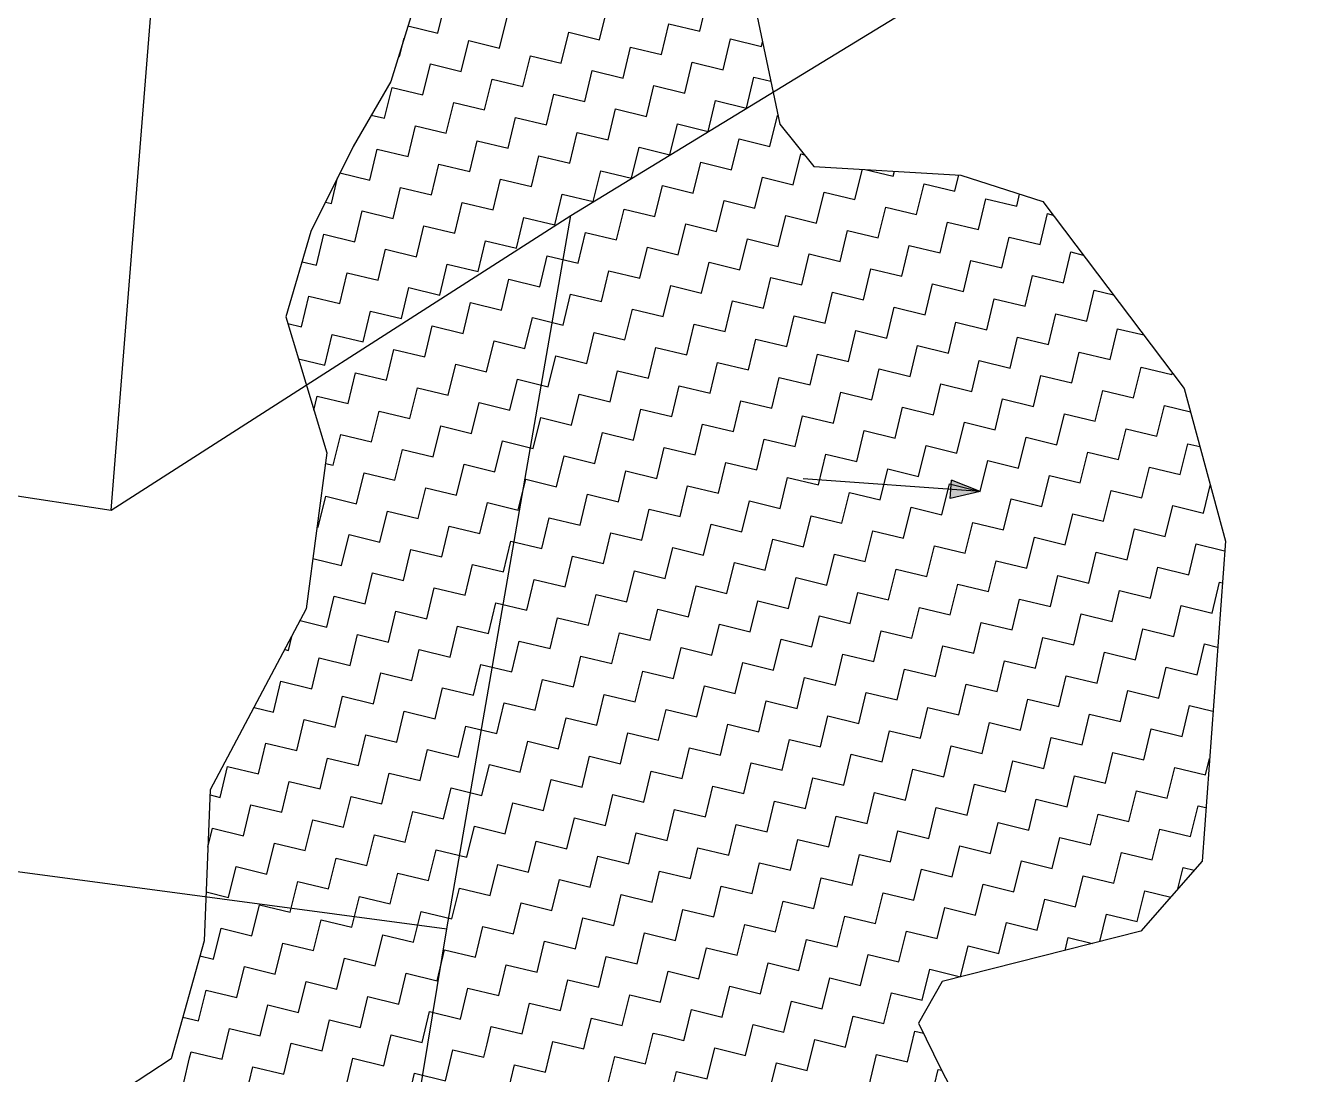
# Model space of a CAD drawing. Header units: metres. Extents: x 280481 to 282563, y 2046849 to 2049468.
# Drawn here: x 281360.7 to 281463, y 2048120.6 to 2048203.7 of the extents above; entities that cross this region are included whole.
import ezdxf

# ---------------------------------------------------------------- set-up
doc = ezdxf.new("R2010")
doc.units = ezdxf.units.M
doc.layers.add('POLY_HATCH', color=12, linetype='Continuous')
doc.layers.add('POLY_PARCEL', color=6, linetype='Continuous')

msp = doc.modelspace()

# ---------------------------------------------------------------- hatches: boundary and pattern name
h = msp.add_hatch(color=256)
h.paths.add_polyline_path([(281434.07, 2048166.95), (281434.01, 2048166.24), (281436.4, 2048166.79)])
h.paths.add_polyline_path([(281436.4, 2048166.79), (281434.12, 2048167.67), (281434.07, 2048166.95)])

# ---------------------------------------------------------------- linework, layer by layer
for points in [[(281436.4, 2048166.79), (281422.35, 2048167.79)], [(281434.01, 2048166.24), (281434.12, 2048167.67)], [(281436.4, 2048166.79), (281434.12, 2048167.67)], [(281436.4, 2048166.79), (281434.01, 2048166.24)]]:
    msp.add_lwpolyline(points)
at = {"layer": 'POLY_HATCH'}
for p, q in [((281417.87, 2048208.48), (281420.51, 2048195.89)), ((281391.24, 2048204.41), (281389.65, 2048199.28)), ((281389.65, 2048199.28), (281386.68, 2048194.14)), ((281420.51, 2048195.89), (281423.2, 2048192.55)), ((281386.68, 2048194.14), (281383.31, 2048187.38)), ((281423.2, 2048192.55), (281434.87, 2048191.87)), ((281434.87, 2048191.87), (281441.36, 2048189.76)), ((281441.36, 2048189.76), (281452.57, 2048174.94)), ((281383.31, 2048187.38), (281381.33, 2048180.62)), ((281381.33, 2048180.62), (281384.58, 2048169.84)), ((281452.57, 2048174.94), (281455.83, 2048162.85)), ((281384.58, 2048169.84), (281382.96, 2048157.48)), ((281455.83, 2048162.85), (281453.98, 2048137.48)), ((281382.96, 2048157.48), (281375.35, 2048143.13)), ((281375.35, 2048143.13), (281374.87, 2048131.18)), ((281453.98, 2048137.48), (281449.14, 2048131.93)), ((281449.14, 2048131.93), (281433.38, 2048127.95)), ((281374.87, 2048131.18), (281372.25, 2048121.82)), ((281433.38, 2048127.95), (281431.5, 2048124.64)), ((281431.5, 2048124.64), (281433.3, 2048120.98)), ((281372.25, 2048121.82), (281366.11, 2048117.8)), ((281433.3, 2048120.98), (281439.73, 2048108.66))]:
    msp.add_line(p, q, dxfattribs=at)
at = {"layer": 'POLY_HATCH', "linetype": 'Continuous'}
for p, q in [((281393.4, 2048203.11), (281393.99, 2048205.56)), ((281414.15, 2048203.26), (281414.75, 2048205.71)), ((281398.29, 2048201.93), (281398.88, 2048204.37)), ((281406.22, 2048202.59), (281406.82, 2048205.04)), ((281391.01, 2048203.69), (281393.4, 2048203.11)), ((281411.12, 2048201.41), (281411.71, 2048203.85)), ((281411.71, 2048203.85), (281414.15, 2048203.26)), ((281390.36, 2048201.26), (281390.71, 2048202.71)), ((281395.25, 2048200.07), (281395.84, 2048202.52)), ((281395.84, 2048202.52), (281398.29, 2048201.93)), ((281403.18, 2048200.74), (281403.78, 2048203.19)), ((281403.78, 2048203.19), (281406.22, 2048202.59)), ((281416.01, 2048200.22), (281416.6, 2048202.67)), ((281416.6, 2048202.67), (281419.05, 2048202.07)), ((281419.05, 2048202.07), (281419.13, 2048202.43)), ((281390.27, 2048201.28), (281390.36, 2048201.26)), ((281400.14, 2048198.89), (281400.74, 2048201.33)), ((281400.74, 2048201.33), (281403.18, 2048200.74)), ((281408.08, 2048199.55), (281408.67, 2048202)), ((281408.67, 2048202), (281411.12, 2048201.41)), ((281392.21, 2048198.22), (281392.8, 2048200.67)), ((281392.8, 2048200.67), (281395.25, 2048200.07)), ((281412.97, 2048198.37), (281413.56, 2048200.81)), ((281413.56, 2048200.81), (281416.01, 2048200.22)), ((281397.1, 2048197.03), (281397.7, 2048199.48)), ((281397.7, 2048199.48), (281400.14, 2048198.89)), ((281405.04, 2048197.7), (281405.63, 2048200.15)), ((281405.63, 2048200.15), (281408.08, 2048199.55)), ((281417.86, 2048197.18), (281418.45, 2048199.63)), ((281418.45, 2048199.63), (281419.79, 2048199.3)), ((281389.17, 2048196.37), (281389.76, 2048198.81)), ((281389.76, 2048198.81), (281392.21, 2048198.22)), ((281402, 2048195.85), (281402.59, 2048198.29)), ((281402.59, 2048198.29), (281405.04, 2048197.7)), ((281409.93, 2048196.51), (281410.52, 2048198.96)), ((281410.52, 2048198.96), (281412.97, 2048198.37)), ((281394.06, 2048195.18), (281394.66, 2048197.63)), ((281394.66, 2048197.63), (281397.1, 2048197.03)), ((281414.82, 2048195.33), (281415.41, 2048197.77)), ((281415.41, 2048197.77), (281417.86, 2048197.18)), ((281388.11, 2048196.62), (281389.17, 2048196.37)), ((281398.96, 2048193.99), (281399.55, 2048196.44)), ((281399.55, 2048196.44), (281402, 2048195.85)), ((281406.89, 2048194.66), (281407.48, 2048197.11)), ((281407.48, 2048197.11), (281409.93, 2048196.51)), ((281419.71, 2048194.14), (281420.31, 2048196.59)), ((281420.31, 2048196.59), (281420.37, 2048196.57)), ((281391.03, 2048193.33), (281391.62, 2048195.77)), ((281391.62, 2048195.77), (281394.06, 2048195.18)), ((281403.85, 2048192.81), (281404.44, 2048195.25)), ((281404.44, 2048195.25), (281406.89, 2048194.66)), ((281411.78, 2048193.47), (281412.38, 2048195.92)), ((281412.38, 2048195.92), (281414.82, 2048195.33)), ((281395.92, 2048192.14), (281396.51, 2048194.59)), ((281396.51, 2048194.59), (281398.96, 2048193.99)), ((281416.68, 2048192.29), (281417.27, 2048194.74)), ((281417.27, 2048194.74), (281419.71, 2048194.14)), ((281387.99, 2048191.47), (281388.58, 2048193.92)), ((281388.58, 2048193.92), (281391.03, 2048193.33)), ((281400.81, 2048190.95), (281401.4, 2048193.4)), ((281401.4, 2048193.4), (281403.85, 2048192.81)), ((281408.74, 2048191.62), (281409.34, 2048194.07)), ((281409.34, 2048194.07), (281411.78, 2048193.47)), ((281421.57, 2048191.1), (281422.16, 2048193.55)), ((281422.16, 2048193.55), (281422.45, 2048193.48)), ((281392.88, 2048190.29), (281393.47, 2048192.73)), ((281393.47, 2048192.73), (281395.92, 2048192.14)), ((281405.7, 2048189.77), (281406.3, 2048192.21)), ((281406.3, 2048192.21), (281408.74, 2048191.62)), ((281413.64, 2048190.44), (281414.23, 2048192.88)), ((281414.23, 2048192.88), (281416.68, 2048192.29)), ((281426.46, 2048189.92), (281427.05, 2048192.33)), ((281427.26, 2048192.31), (281429.5, 2048191.77)), ((281429.5, 2048191.77), (281429.6, 2048192.18)), ((281384.95, 2048189.62), (281385.44, 2048191.65)), ((281385.63, 2048192.04), (281387.99, 2048191.47)), ((281397.77, 2048189.1), (281398.36, 2048191.55)), ((281398.36, 2048191.55), (281400.81, 2048190.95)), ((281418.53, 2048189.25), (281419.12, 2048191.7)), ((281419.12, 2048191.7), (281421.57, 2048191.1)), ((281431.35, 2048188.73), (281431.95, 2048191.18)), ((281431.95, 2048191.18), (281434.39, 2048190.58)), ((281434.39, 2048190.58), (281434.71, 2048191.88)), ((281389.84, 2048188.43), (281390.43, 2048190.88)), ((281390.43, 2048190.88), (281392.88, 2048190.29)), ((281402.66, 2048187.91), (281403.26, 2048190.36)), ((281403.26, 2048190.36), (281405.7, 2048189.77)), ((281410.6, 2048188.58), (281411.19, 2048191.03)), ((281411.19, 2048191.03), (281413.64, 2048190.44)), ((281423.42, 2048188.06), (281424.01, 2048190.51)), ((281424.01, 2048190.51), (281426.46, 2048189.92)), ((281439.29, 2048189.4), (281439.52, 2048190.36)), ((281384.49, 2048189.73), (281384.95, 2048189.62)), ((281386.8, 2048186.58), (281387.39, 2048189.03)), ((281387.39, 2048189.03), (281389.84, 2048188.43)), ((281394.73, 2048187.25), (281395.33, 2048189.69)), ((281395.33, 2048189.69), (281397.77, 2048189.1)), ((281407.56, 2048186.73), (281408.15, 2048189.17)), ((281408.15, 2048189.17), (281410.6, 2048188.58)), ((281415.49, 2048187.4), (281416.08, 2048189.84)), ((281416.08, 2048189.84), (281418.53, 2048189.25)), ((281428.31, 2048186.88), (281428.91, 2048189.32)), ((281428.91, 2048189.32), (281431.35, 2048188.73)), ((281436.25, 2048187.55), (281436.84, 2048189.99)), ((281436.84, 2048189.99), (281439.29, 2048189.4)), ((281399.62, 2048186.06), (281400.22, 2048188.51)), ((281400.22, 2048188.51), (281402.66, 2048187.91)), ((281412.45, 2048185.54), (281413.04, 2048187.99)), ((281413.04, 2048187.99), (281415.49, 2048187.4)), ((281420.38, 2048186.21), (281420.98, 2048188.66)), ((281420.98, 2048188.66), (281423.42, 2048188.06)), ((281433.21, 2048185.69), (281433.8, 2048188.14)), ((281433.8, 2048188.14), (281436.25, 2048187.55)), ((281441.14, 2048186.36), (281441.73, 2048188.81)), ((281441.73, 2048188.81), (281442.16, 2048188.7)), ((281383.76, 2048184.73), (281384.35, 2048187.17)), ((281384.35, 2048187.17), (281386.8, 2048186.58)), ((281391.69, 2048185.39), (281392.29, 2048187.84)), ((281392.29, 2048187.84), (281394.73, 2048187.25)), ((281404.52, 2048184.88), (281405.11, 2048187.32)), ((281405.11, 2048187.32), (281407.56, 2048186.73)), ((281425.28, 2048185.02), (281425.87, 2048187.47)), ((281425.87, 2048187.47), (281428.31, 2048186.88)), ((281438.1, 2048184.51), (281438.69, 2048186.95)), ((281438.69, 2048186.95), (281441.14, 2048186.36)), ((281388.65, 2048183.54), (281389.25, 2048185.99)), ((281389.25, 2048185.99), (281391.69, 2048185.39)), ((281396.59, 2048184.21), (281397.18, 2048186.65)), ((281397.18, 2048186.65), (281399.62, 2048186.06)), ((281409.41, 2048183.69), (281410, 2048186.14)), ((281410, 2048186.14), (281412.45, 2048185.54)), ((281417.34, 2048184.36), (281417.94, 2048186.8)), ((281417.94, 2048186.8), (281420.38, 2048186.21)), ((281430.17, 2048183.84), (281430.76, 2048186.28)), ((281430.76, 2048186.28), (281433.21, 2048185.69)), ((281382.62, 2048185), (281383.76, 2048184.73)), ((281401.48, 2048183.02), (281402.07, 2048185.47)), ((281402.07, 2048185.47), (281404.52, 2048184.88)), ((281414.3, 2048182.5), (281414.9, 2048184.95)), ((281414.9, 2048184.95), (281417.34, 2048184.36)), ((281422.24, 2048183.17), (281422.83, 2048185.62)), ((281422.83, 2048185.62), (281425.28, 2048185.02)), ((281435.06, 2048182.65), (281435.65, 2048185.1)), ((281435.65, 2048185.1), (281438.1, 2048184.51)), ((281442.99, 2048183.32), (281443.59, 2048185.77)), ((281443.59, 2048185.77), (281444.56, 2048185.53)), ((281385.61, 2048181.69), (281386.21, 2048184.13)), ((281386.21, 2048184.13), (281388.65, 2048183.54)), ((281393.55, 2048182.35), (281394.14, 2048184.8)), ((281394.14, 2048184.8), (281396.59, 2048184.21)), ((281406.37, 2048181.84), (281406.96, 2048184.28)), ((281406.96, 2048184.28), (281409.41, 2048183.69)), ((281427.13, 2048181.98), (281427.72, 2048184.43)), ((281427.72, 2048184.43), (281430.17, 2048183.84)), ((281439.95, 2048181.47), (281440.55, 2048183.91)), ((281440.55, 2048183.91), (281442.99, 2048183.32)), ((281390.51, 2048180.5), (281391.1, 2048182.95)), ((281391.1, 2048182.95), (281393.55, 2048182.35)), ((281398.44, 2048181.17), (281399.03, 2048183.61)), ((281399.03, 2048183.61), (281401.48, 2048183.02)), ((281411.26, 2048180.65), (281411.86, 2048183.1)), ((281411.86, 2048183.1), (281414.3, 2048182.5)), ((281419.2, 2048181.32), (281419.79, 2048183.76)), ((281419.79, 2048183.76), (281422.24, 2048183.17)), ((281432.02, 2048180.8), (281432.61, 2048183.25)), ((281432.61, 2048183.25), (281435.06, 2048182.65)), ((281382.57, 2048179.83), (281383.17, 2048182.28)), ((281383.17, 2048182.28), (281385.61, 2048181.69)), ((281403.33, 2048179.98), (281403.92, 2048182.43)), ((281403.92, 2048182.43), (281406.37, 2048181.84)), ((281416.16, 2048179.46), (281416.75, 2048181.91)), ((281416.75, 2048181.91), (281419.2, 2048181.32)), ((281424.09, 2048180.13), (281424.68, 2048182.58)), ((281424.68, 2048182.58), (281427.13, 2048181.98)), ((281436.91, 2048179.61), (281437.51, 2048182.06)), ((281437.51, 2048182.06), (281439.95, 2048181.47)), ((281444.85, 2048180.28), (281445.44, 2048182.73)), ((281445.44, 2048182.73), (281446.96, 2048182.36)), ((281387.47, 2048178.65), (281388.06, 2048181.09)), ((281388.06, 2048181.09), (281390.51, 2048180.5)), ((281395.4, 2048179.31), (281395.99, 2048181.76)), ((281395.99, 2048181.76), (281398.44, 2048181.17)), ((281408.22, 2048178.8), (281408.82, 2048181.24)), ((281408.82, 2048181.24), (281411.26, 2048180.65)), ((281428.98, 2048178.95), (281429.58, 2048181.39)), ((281429.58, 2048181.39), (281432.02, 2048180.8)), ((281441.81, 2048178.43), (281442.4, 2048180.87)), ((281442.4, 2048180.87), (281444.85, 2048180.28)), ((281381.49, 2048180.1), (281382.57, 2048179.83)), ((281392.36, 2048177.46), (281392.95, 2048179.91)), ((281392.95, 2048179.91), (281395.4, 2048179.31)), ((281400.29, 2048178.13), (281400.89, 2048180.58)), ((281400.89, 2048180.58), (281403.33, 2048179.98)), ((281413.12, 2048177.61), (281413.71, 2048180.06)), ((281413.71, 2048180.06), (281416.16, 2048179.46)), ((281421.05, 2048178.28), (281421.64, 2048180.72)), ((281421.64, 2048180.72), (281424.09, 2048180.13)), ((281433.88, 2048177.76), (281434.47, 2048180.21)), ((281434.47, 2048180.21), (281436.91, 2048179.61)), ((281384.43, 2048176.79), (281385.02, 2048179.24)), ((281385.02, 2048179.24), (281387.47, 2048178.65)), ((281405.19, 2048176.94), (281405.78, 2048179.39)), ((281405.78, 2048179.39), (281408.22, 2048178.8)), ((281418.01, 2048176.42), (281418.6, 2048178.87)), ((281418.6, 2048178.87), (281421.05, 2048178.28)), ((281425.94, 2048177.09), (281426.54, 2048179.54)), ((281426.54, 2048179.54), (281428.98, 2048178.95)), ((281438.77, 2048176.57), (281439.36, 2048179.02)), ((281439.36, 2048179.02), (281441.81, 2048178.43)), ((281446.7, 2048177.24), (281447.29, 2048179.69)), ((281447.29, 2048179.69), (281449.36, 2048179.19)), ((281389.32, 2048175.61), (281389.91, 2048178.05)), ((281389.91, 2048178.05), (281392.36, 2048177.46)), ((281397.25, 2048176.28), (281397.85, 2048178.72)), ((281397.85, 2048178.72), (281400.29, 2048178.13)), ((281410.08, 2048175.76), (281410.67, 2048178.2)), ((281410.67, 2048178.2), (281413.12, 2048177.61)), ((281430.84, 2048175.91), (281431.43, 2048178.35)), ((281431.43, 2048178.35), (281433.88, 2048177.76)), ((281443.66, 2048175.39), (281444.25, 2048177.83)), ((281444.25, 2048177.83), (281446.7, 2048177.24)), ((281382.33, 2048177.3), (281384.43, 2048176.79)), ((281394.21, 2048174.42), (281394.81, 2048176.87)), ((281394.81, 2048176.87), (281397.25, 2048176.28)), ((281402.15, 2048175.09), (281402.74, 2048177.54)), ((281402.74, 2048177.54), (281405.19, 2048176.94)), ((281414.97, 2048174.57), (281415.56, 2048177.02)), ((281415.56, 2048177.02), (281418.01, 2048176.42)), ((281422.9, 2048175.24), (281423.5, 2048177.68)), ((281423.5, 2048177.68), (281425.94, 2048177.09)), ((281435.73, 2048174.72), (281436.32, 2048177.17)), ((281436.32, 2048177.17), (281438.77, 2048176.57)), ((281386.28, 2048173.75), (281386.87, 2048176.2)), ((281386.87, 2048176.2), (281389.32, 2048175.61)), ((281407.04, 2048173.9), (281407.63, 2048176.35)), ((281407.63, 2048176.35), (281410.08, 2048175.76)), ((281419.86, 2048173.38), (281420.46, 2048175.83)), ((281420.46, 2048175.83), (281422.9, 2048175.24)), ((281427.8, 2048174.05), (281428.39, 2048176.5)), ((281428.39, 2048176.5), (281430.84, 2048175.91)), ((281440.62, 2048173.53), (281441.21, 2048175.98)), ((281441.21, 2048175.98), (281443.66, 2048175.39)), ((281448.55, 2048174.2), (281449.15, 2048176.65)), ((281449.15, 2048176.65), (281451.59, 2048176.06)), ((281451.59, 2048176.06), (281451.63, 2048176.19)), ((281391.17, 2048172.57), (281391.77, 2048175.01)), ((281391.77, 2048175.01), (281394.21, 2048174.42)), ((281399.11, 2048173.24), (281399.7, 2048175.68)), ((281399.7, 2048175.68), (281402.15, 2048175.09)), ((281411.93, 2048172.72), (281412.52, 2048175.16)), ((281412.52, 2048175.16), (281414.97, 2048174.57)), ((281432.69, 2048172.87), (281433.28, 2048175.31)), ((281433.28, 2048175.31), (281435.73, 2048174.72)), ((281445.51, 2048172.35), (281446.11, 2048174.79)), ((281446.11, 2048174.79), (281448.55, 2048174.2)), ((281383.56, 2048173.22), (281383.83, 2048174.35)), ((281383.83, 2048174.35), (281386.28, 2048173.75)), ((281396.07, 2048171.38), (281396.66, 2048173.83)), ((281396.66, 2048173.83), (281399.11, 2048173.24)), ((281404, 2048172.05), (281404.59, 2048174.5)), ((281404.59, 2048174.5), (281407.04, 2048173.9)), ((281416.82, 2048171.53), (281417.42, 2048173.98)), ((281417.42, 2048173.98), (281419.86, 2048173.38)), ((281424.76, 2048172.2), (281425.35, 2048174.65)), ((281425.35, 2048174.65), (281427.8, 2048174.05)), ((281437.58, 2048171.68), (281438.17, 2048174.13)), ((281438.17, 2048174.13), (281440.62, 2048173.53)), ((281388.13, 2048170.71), (281388.73, 2048173.16)), ((281388.73, 2048173.16), (281391.17, 2048172.57)), ((281400.96, 2048170.2), (281401.55, 2048172.64)), ((281401.55, 2048172.64), (281404, 2048172.05)), ((281408.89, 2048170.86), (281409.49, 2048173.31)), ((281409.49, 2048173.31), (281411.93, 2048172.72)), ((281421.72, 2048170.35), (281422.31, 2048172.79)), ((281422.31, 2048172.79), (281424.76, 2048172.2)), ((281429.65, 2048171.01), (281430.24, 2048173.46)), ((281430.24, 2048173.46), (281432.69, 2048172.87)), ((281442.47, 2048170.49), (281443.07, 2048172.94)), ((281443.07, 2048172.94), (281445.51, 2048172.35)), ((281450.41, 2048171.16), (281451, 2048173.61)), ((281451, 2048173.61), (281453.06, 2048173.11)), ((281393.03, 2048169.53), (281393.62, 2048171.98)), ((281393.62, 2048171.98), (281396.07, 2048171.38)), ((281413.79, 2048169.68), (281414.38, 2048172.12)), ((281414.38, 2048172.12), (281416.82, 2048171.53)), ((281426.61, 2048169.16), (281427.2, 2048171.61)), ((281427.2, 2048171.61), (281429.65, 2048171.01)), ((281434.54, 2048169.83), (281435.14, 2048172.27)), ((281435.14, 2048172.27), (281437.58, 2048171.68)), ((281447.37, 2048169.31), (281447.96, 2048171.76)), ((281447.96, 2048171.76), (281450.41, 2048171.16)), ((281385.1, 2048168.86), (281385.69, 2048171.31)), ((281385.69, 2048171.31), (281388.13, 2048170.71)), ((281397.92, 2048168.34), (281398.51, 2048170.79)), ((281398.51, 2048170.79), (281400.96, 2048170.2)), ((281405.85, 2048169.01), (281406.45, 2048171.46)), ((281406.45, 2048171.46), (281408.89, 2048170.86)), ((281418.68, 2048168.49), (281419.27, 2048170.94)), ((281419.27, 2048170.94), (281421.72, 2048170.35)), ((281439.44, 2048168.64), (281440.03, 2048171.09)), ((281440.03, 2048171.09), (281442.47, 2048170.49)), ((281389.99, 2048167.68), (281390.58, 2048170.12)), ((281390.58, 2048170.12), (281393.03, 2048169.53)), ((281402.81, 2048167.16), (281403.41, 2048169.6)), ((281403.41, 2048169.6), (281405.85, 2048169.01)), ((281410.75, 2048167.82), (281411.34, 2048170.27)), ((281411.34, 2048170.27), (281413.79, 2048169.68)), ((281423.57, 2048167.31), (281424.16, 2048169.75)), ((281424.16, 2048169.75), (281426.61, 2048169.16)), ((281431.5, 2048167.97), (281432.1, 2048170.42)), ((281432.1, 2048170.42), (281434.54, 2048169.83)), ((281444.33, 2048167.46), (281444.92, 2048169.9)), ((281444.92, 2048169.9), (281447.37, 2048169.31)), ((281452.26, 2048168.12), (281452.85, 2048170.57)), ((281452.85, 2048170.57), (281453.81, 2048170.34)), ((281384.47, 2048169.01), (281385.1, 2048168.86)), ((281394.88, 2048166.49), (281395.47, 2048168.94)), ((281395.47, 2048168.94), (281397.92, 2048168.34)), ((281415.64, 2048166.64), (281416.23, 2048169.09)), ((281416.23, 2048169.09), (281418.68, 2048168.49)), ((281428.46, 2048166.12), (281429.06, 2048168.57)), ((281429.06, 2048168.57), (281431.5, 2048167.97)), ((281436.4, 2048166.79), (281436.99, 2048169.23)), ((281436.99, 2048169.23), (281439.44, 2048168.64)), ((281449.22, 2048166.27), (281449.81, 2048168.72)), ((281449.81, 2048168.72), (281452.26, 2048168.12)), ((281386.95, 2048165.82), (281387.54, 2048168.27)), ((281387.54, 2048168.27), (281389.99, 2048167.68)), ((281399.77, 2048165.3), (281400.37, 2048167.75)), ((281400.37, 2048167.75), (281402.81, 2048167.16)), ((281407.71, 2048165.97), (281408.3, 2048168.42)), ((281408.3, 2048168.42), (281410.75, 2048167.82)), ((281420.53, 2048165.45), (281421.12, 2048167.9)), ((281421.12, 2048167.9), (281423.57, 2048167.31)), ((281441.29, 2048165.6), (281441.88, 2048168.05)), ((281441.88, 2048168.05), (281444.33, 2048167.46)), ((281391.84, 2048164.64), (281392.43, 2048167.08)), ((281392.43, 2048167.08), (281394.88, 2048166.49)), ((281404.67, 2048164.12), (281405.26, 2048166.56)), ((281405.26, 2048166.56), (281407.71, 2048165.97)), ((281412.6, 2048164.79), (281413.19, 2048167.23)), ((281413.19, 2048167.23), (281415.64, 2048166.64)), ((281425.42, 2048164.27), (281426.02, 2048166.71)), ((281426.02, 2048166.71), (281428.46, 2048166.12)), ((281433.36, 2048164.93), (281433.95, 2048167.38)), ((281433.95, 2048167.38), (281436.4, 2048166.79)), ((281446.18, 2048164.42), (281446.77, 2048166.86)), ((281446.77, 2048166.86), (281449.22, 2048166.27)), ((281454.11, 2048165.08), (281454.64, 2048167.26)), ((281383.91, 2048163.97), (281384.5, 2048166.42)), ((281384.5, 2048166.42), (281386.95, 2048165.82)), ((281396.73, 2048163.45), (281397.33, 2048165.9)), ((281397.33, 2048165.9), (281399.77, 2048165.3)), ((281417.49, 2048163.6), (281418.09, 2048166.05)), ((281418.09, 2048166.05), (281420.53, 2048165.45)), ((281430.32, 2048163.08), (281430.91, 2048165.53)), ((281430.91, 2048165.53), (281433.36, 2048164.93)), ((281438.25, 2048163.75), (281438.84, 2048166.19)), ((281438.84, 2048166.19), (281441.29, 2048165.6)), ((281451.07, 2048163.23), (281451.67, 2048165.68)), ((281451.67, 2048165.68), (281454.11, 2048165.08)), ((281388.8, 2048162.78), (281389.4, 2048165.23)), ((281389.4, 2048165.23), (281391.84, 2048164.64)), ((281401.63, 2048162.26), (281402.22, 2048164.71)), ((281402.22, 2048164.71), (281404.67, 2048164.12)), ((281409.56, 2048162.93), (281410.15, 2048165.38)), ((281410.15, 2048165.38), (281412.6, 2048164.79)), ((281422.38, 2048162.41), (281422.98, 2048164.86)), ((281422.98, 2048164.86), (281425.42, 2048164.27)), ((281443.14, 2048162.56), (281443.74, 2048165.01)), ((281443.74, 2048165.01), (281446.18, 2048164.42)), ((281383.82, 2048163.99), (281383.91, 2048163.97)), ((281393.7, 2048161.6), (281394.29, 2048164.04)), ((281394.29, 2048164.04), (281396.73, 2048163.45)), ((281406.52, 2048161.08), (281407.11, 2048163.52)), ((281407.11, 2048163.52), (281409.56, 2048162.93)), ((281414.45, 2048161.75), (281415.05, 2048164.19)), ((281415.05, 2048164.19), (281417.49, 2048163.6)), ((281427.28, 2048161.23), (281427.87, 2048163.67)), ((281427.87, 2048163.67), (281430.32, 2048163.08)), ((281435.21, 2048161.89), (281435.8, 2048164.34)), ((281435.8, 2048164.34), (281438.25, 2048163.75)), ((281448.04, 2048161.38), (281448.63, 2048163.82)), ((281448.63, 2048163.82), (281451.07, 2048163.23)), ((281385.76, 2048160.93), (281386.36, 2048163.38)), ((281386.36, 2048163.38), (281388.8, 2048162.78)), ((281398.59, 2048160.41), (281399.18, 2048162.86)), ((281399.18, 2048162.86), (281401.63, 2048162.26)), ((281419.35, 2048160.56), (281419.94, 2048163.01)), ((281419.94, 2048163.01), (281422.38, 2048162.41)), ((281432.17, 2048160.04), (281432.76, 2048162.49)), ((281432.76, 2048162.49), (281435.21, 2048161.89)), ((281440.1, 2048160.71), (281440.7, 2048163.16)), ((281440.7, 2048163.16), (281443.14, 2048162.56)), ((281452.93, 2048160.19), (281453.52, 2048162.64)), ((281453.52, 2048162.64), (281455.77, 2048162.09)), ((281383.49, 2048161.48), (281385.76, 2048160.93)), ((281390.66, 2048159.74), (281391.25, 2048162.19)), ((281391.25, 2048162.19), (281393.7, 2048161.6)), ((281403.48, 2048159.22), (281404.07, 2048161.67)), ((281404.07, 2048161.67), (281406.52, 2048161.08)), ((281411.41, 2048159.89), (281412.01, 2048162.34)), ((281412.01, 2048162.34), (281414.45, 2048161.75)), ((281424.24, 2048159.37), (281424.83, 2048161.82)), ((281424.83, 2048161.82), (281427.28, 2048161.23)), ((281445, 2048159.52), (281445.59, 2048161.97)), ((281445.59, 2048161.97), (281448.04, 2048161.38)), ((281395.55, 2048158.56), (281396.14, 2048161)), ((281396.14, 2048161), (281398.59, 2048160.41)), ((281408.37, 2048158.04), (281408.97, 2048160.49)), ((281408.97, 2048160.49), (281411.41, 2048159.89)), ((281416.31, 2048158.71), (281416.9, 2048161.15)), ((281416.9, 2048161.15), (281419.35, 2048160.56)), ((281429.13, 2048158.19), (281429.72, 2048160.63)), ((281429.72, 2048160.63), (281432.17, 2048160.04)), ((281437.06, 2048158.86), (281437.66, 2048161.3)), ((281437.66, 2048161.3), (281440.1, 2048160.71)), ((281449.89, 2048158.34), (281450.48, 2048160.78)), ((281450.48, 2048160.78), (281452.93, 2048160.19)), ((281387.62, 2048157.89), (281388.21, 2048160.34)), ((281388.21, 2048160.34), (281390.66, 2048159.74)), ((281400.44, 2048157.37), (281401.03, 2048159.82)), ((281401.03, 2048159.82), (281403.48, 2048159.22)), ((281421.2, 2048157.52), (281421.79, 2048159.97)), ((281421.79, 2048159.97), (281424.24, 2048159.37)), ((281434.02, 2048157), (281434.62, 2048159.45)), ((281434.62, 2048159.45), (281437.06, 2048158.86)), ((281441.96, 2048157.67), (281442.55, 2048160.12)), ((281442.55, 2048160.12), (281445, 2048159.52)), ((281454.78, 2048157.15), (281455.37, 2048159.6)), ((281455.37, 2048159.6), (281455.59, 2048159.55)), ((281384.58, 2048156.04), (281385.17, 2048158.48)), ((281385.17, 2048158.48), (281387.62, 2048157.89)), ((281392.51, 2048156.7), (281393.1, 2048159.15)), ((281393.1, 2048159.15), (281395.55, 2048158.56)), ((281405.33, 2048156.19), (281405.93, 2048158.63)), ((281405.93, 2048158.63), (281408.37, 2048158.04)), ((281413.27, 2048156.85), (281413.86, 2048159.3)), ((281413.86, 2048159.3), (281416.31, 2048158.71)), ((281426.09, 2048156.33), (281426.68, 2048158.78)), ((281426.68, 2048158.78), (281429.13, 2048158.19)), ((281446.85, 2048156.48), (281447.44, 2048158.93)), ((281447.44, 2048158.93), (281449.89, 2048158.34)), ((281389.47, 2048154.85), (281390.06, 2048157.3)), ((281390.06, 2048157.3), (281392.51, 2048156.7)), ((281397.4, 2048155.52), (281398, 2048157.96)), ((281398, 2048157.96), (281400.44, 2048157.37)), ((281410.23, 2048155), (281410.82, 2048157.45)), ((281410.82, 2048157.45), (281413.27, 2048156.85)), ((281418.16, 2048155.67), (281418.75, 2048158.11)), ((281418.75, 2048158.11), (281421.2, 2048157.52)), ((281430.98, 2048155.15), (281431.58, 2048157.59)), ((281431.58, 2048157.59), (281434.02, 2048157)), ((281438.92, 2048155.82), (281439.51, 2048158.26)), ((281439.51, 2048158.26), (281441.96, 2048157.67)), ((281451.74, 2048155.3), (281452.34, 2048157.74)), ((281452.34, 2048157.74), (281454.78, 2048157.15)), ((281382.47, 2048156.55), (281384.58, 2048156.04)), ((281402.3, 2048154.33), (281402.89, 2048156.78)), ((281402.89, 2048156.78), (281405.33, 2048156.19)), ((281415.12, 2048153.81), (281415.71, 2048156.26)), ((281415.71, 2048156.26), (281418.16, 2048155.67)), ((281423.05, 2048154.48), (281423.65, 2048156.93)), ((281423.65, 2048156.93), (281426.09, 2048156.33)), ((281435.88, 2048153.96), (281436.47, 2048156.41)), ((281436.47, 2048156.41), (281438.92, 2048155.82)), ((281443.81, 2048154.63), (281444.4, 2048157.08)), ((281444.4, 2048157.08), (281446.85, 2048156.48)), ((281381.54, 2048154.18), (281381.81, 2048155.3)), ((281386.43, 2048153), (281387.02, 2048155.44)), ((281387.02, 2048155.44), (281389.47, 2048154.85)), ((281394.36, 2048153.66), (281394.96, 2048156.11)), ((281394.96, 2048156.11), (281397.4, 2048155.52)), ((281407.19, 2048153.15), (281407.78, 2048155.59)), ((281407.78, 2048155.59), (281410.23, 2048155)), ((281427.95, 2048153.3), (281428.54, 2048155.74)), ((281428.54, 2048155.74), (281430.98, 2048155.15)), ((281448.7, 2048153.44), (281449.3, 2048155.89)), ((281449.3, 2048155.89), (281451.74, 2048155.3)), ((281381.25, 2048154.25), (281381.54, 2048154.18)), ((281391.32, 2048151.81), (281391.92, 2048154.26)), ((281391.92, 2048154.26), (281394.36, 2048153.66)), ((281399.26, 2048152.48), (281399.85, 2048154.92)), ((281399.85, 2048154.92), (281402.3, 2048154.33)), ((281412.08, 2048151.96), (281412.67, 2048154.41)), ((281412.67, 2048154.41), (281415.12, 2048153.81)), ((281420.01, 2048152.63), (281420.61, 2048155.07)), ((281420.61, 2048155.07), (281423.05, 2048154.48)), ((281432.84, 2048152.11), (281433.43, 2048154.56)), ((281433.43, 2048154.56), (281435.88, 2048153.96)), ((281440.77, 2048152.78), (281441.36, 2048155.22)), ((281441.36, 2048155.22), (281443.81, 2048154.63)), ((281453.6, 2048152.26), (281454.19, 2048154.7)), ((281454.19, 2048154.7), (281455.22, 2048154.45)), ((281383.39, 2048151.14), (281383.98, 2048153.59)), ((281383.98, 2048153.59), (281386.43, 2048153)), ((281404.15, 2048151.29), (281404.74, 2048153.74)), ((281404.74, 2048153.74), (281407.19, 2048153.15)), ((281416.97, 2048150.77), (281417.57, 2048153.22)), ((281417.57, 2048153.22), (281420.01, 2048152.63)), ((281424.91, 2048151.44), (281425.5, 2048153.89)), ((281425.5, 2048153.89), (281427.95, 2048153.3)), ((281437.73, 2048150.92), (281438.32, 2048153.37)), ((281438.32, 2048153.37), (281440.77, 2048152.78)), ((281445.66, 2048151.59), (281446.26, 2048154.04)), ((281446.26, 2048154.04), (281448.7, 2048153.44)), ((281388.28, 2048149.96), (281388.88, 2048152.4)), ((281388.88, 2048152.4), (281391.32, 2048151.81)), ((281396.22, 2048150.63), (281396.81, 2048153.07)), ((281396.81, 2048153.07), (281399.26, 2048152.48)), ((281409.04, 2048150.11), (281409.63, 2048152.55)), ((281409.63, 2048152.55), (281412.08, 2048151.96)), ((281429.8, 2048150.26), (281430.39, 2048152.7)), ((281430.39, 2048152.7), (281432.84, 2048152.11)), ((281442.62, 2048149.74), (281443.22, 2048152.18)), ((281443.22, 2048152.18), (281445.66, 2048151.59)), ((281450.56, 2048150.4), (281451.15, 2048152.85)), ((281451.15, 2048152.85), (281453.6, 2048152.26)), ((281380.35, 2048149.29), (281380.94, 2048151.74)), ((281380.94, 2048151.74), (281383.39, 2048151.14)), ((281393.18, 2048148.77), (281393.77, 2048151.22)), ((281393.77, 2048151.22), (281396.22, 2048150.63)), ((281401.11, 2048149.44), (281401.7, 2048151.89)), ((281401.7, 2048151.89), (281404.15, 2048151.29)), ((281413.93, 2048148.92), (281414.53, 2048151.37)), ((281414.53, 2048151.37), (281416.97, 2048150.77)), ((281421.87, 2048149.59), (281422.46, 2048152.03)), ((281422.46, 2048152.03), (281424.91, 2048151.44)), ((281434.69, 2048149.07), (281435.28, 2048151.52)), ((281435.28, 2048151.52), (281437.73, 2048150.92)), ((281385.24, 2048148.1), (281385.84, 2048150.55)), ((281385.84, 2048150.55), (281388.28, 2048149.96)), ((281406, 2048148.25), (281406.59, 2048150.7)), ((281406.59, 2048150.7), (281409.04, 2048150.11)), ((281418.83, 2048147.73), (281419.42, 2048150.18)), ((281419.42, 2048150.18), (281421.87, 2048149.59)), ((281426.76, 2048148.4), (281427.35, 2048150.85)), ((281427.35, 2048150.85), (281429.8, 2048150.26)), ((281439.58, 2048147.88), (281440.18, 2048150.33)), ((281440.18, 2048150.33), (281442.62, 2048149.74)), ((281447.52, 2048148.55), (281448.11, 2048151)), ((281448.11, 2048151), (281450.56, 2048150.4)), ((281378.82, 2048149.66), (281380.35, 2048149.29)), ((281390.14, 2048146.92), (281390.73, 2048149.36)), ((281390.73, 2048149.36), (281393.18, 2048148.77)), ((281398.07, 2048147.59), (281398.66, 2048150.03)), ((281398.66, 2048150.03), (281401.11, 2048149.44)), ((281410.89, 2048147.07), (281411.49, 2048149.51)), ((281411.49, 2048149.51), (281413.93, 2048148.92)), ((281431.65, 2048147.22), (281432.25, 2048149.66)), ((281432.25, 2048149.66), (281434.69, 2048149.07)), ((281444.48, 2048146.7), (281445.07, 2048149.14)), ((281445.07, 2048149.14), (281447.52, 2048148.55)), ((281452.41, 2048147.37), (281453, 2048149.81)), ((281453, 2048149.81), (281454.85, 2048149.36)), ((281382.21, 2048146.25), (281382.8, 2048148.7)), ((281382.8, 2048148.7), (281385.24, 2048148.1)), ((281395.03, 2048145.73), (281395.62, 2048148.18)), ((281395.62, 2048148.18), (281398.07, 2048147.59)), ((281402.96, 2048146.4), (281403.56, 2048148.85)), ((281403.56, 2048148.85), (281406, 2048148.25)), ((281415.79, 2048145.88), (281416.38, 2048148.33)), ((281416.38, 2048148.33), (281418.83, 2048147.73)), ((281423.72, 2048146.55), (281424.31, 2048149)), ((281424.31, 2048149), (281426.76, 2048148.4)), ((281436.55, 2048146.03), (281437.14, 2048148.48)), ((281437.14, 2048148.48), (281439.58, 2048147.88)), ((281387.1, 2048145.06), (281387.69, 2048147.51)), ((281387.69, 2048147.51), (281390.14, 2048146.92)), ((281407.86, 2048145.21), (281408.45, 2048147.66)), ((281408.45, 2048147.66), (281410.89, 2048147.07)), ((281420.68, 2048144.7), (281421.27, 2048147.14)), ((281421.27, 2048147.14), (281423.72, 2048146.55)), ((281428.61, 2048145.36), (281429.21, 2048147.81)), ((281429.21, 2048147.81), (281431.65, 2048147.22)), ((281441.44, 2048144.84), (281442.03, 2048147.29)), ((281442.03, 2048147.29), (281444.48, 2048146.7)), ((281449.37, 2048145.51), (281449.96, 2048147.96)), ((281449.96, 2048147.96), (281452.41, 2048147.37)), ((281379.17, 2048144.4), (281379.76, 2048146.84)), ((281379.76, 2048146.84), (281382.21, 2048146.25)), ((281391.99, 2048143.88), (281392.58, 2048146.33)), ((281392.58, 2048146.33), (281395.03, 2048145.73)), ((281399.92, 2048144.55), (281400.52, 2048146.99)), ((281400.52, 2048146.99), (281402.96, 2048146.4)), ((281412.75, 2048144.03), (281413.34, 2048146.47)), ((281413.34, 2048146.47), (281415.79, 2048145.88)), ((281433.51, 2048144.18), (281434.1, 2048146.62)), ((281434.1, 2048146.62), (281436.55, 2048146.03)), ((281446.33, 2048143.66), (281446.92, 2048146.1)), ((281446.92, 2048146.1), (281449.37, 2048145.51)), ((281384.06, 2048143.21), (281384.65, 2048145.66)), ((281384.65, 2048145.66), (281387.1, 2048145.06)), ((281396.88, 2048142.69), (281397.48, 2048145.14)), ((281397.48, 2048145.14), (281399.92, 2048144.55)), ((281404.82, 2048143.36), (281405.41, 2048145.81)), ((281405.41, 2048145.81), (281407.86, 2048145.21)), ((281417.64, 2048142.84), (281418.23, 2048145.29)), ((281418.23, 2048145.29), (281420.68, 2048144.7)), ((281425.57, 2048143.51), (281426.17, 2048145.96)), ((281426.17, 2048145.96), (281428.61, 2048145.36)), ((281438.4, 2048142.99), (281438.99, 2048145.44)), ((281438.99, 2048145.44), (281441.44, 2048144.84)), ((281454.26, 2048144.33), (281454.58, 2048145.62)), ((281376.13, 2048142.54), (281376.72, 2048144.99)), ((281376.72, 2048144.99), (281379.17, 2048144.4)), ((281388.95, 2048142.03), (281389.54, 2048144.47)), ((281389.54, 2048144.47), (281391.99, 2048143.88)), ((281409.71, 2048142.17), (281410.3, 2048144.62)), ((281410.3, 2048144.62), (281412.75, 2048144.03)), ((281422.53, 2048141.66), (281423.13, 2048144.1)), ((281423.13, 2048144.1), (281425.57, 2048143.51)), ((281430.47, 2048142.32), (281431.06, 2048144.77)), ((281431.06, 2048144.77), (281433.51, 2048144.18)), ((281443.29, 2048141.8), (281443.88, 2048144.25)), ((281443.88, 2048144.25), (281446.33, 2048143.66)), ((281451.22, 2048142.47), (281451.82, 2048144.92)), ((281451.82, 2048144.92), (281454.26, 2048144.33)), ((281381.02, 2048141.36), (281381.61, 2048143.8)), ((281381.61, 2048143.8), (281384.06, 2048143.21)), ((281393.84, 2048140.84), (281394.44, 2048143.29)), ((281394.44, 2048143.29), (281396.88, 2048142.69)), ((281401.78, 2048141.51), (281402.37, 2048143.95)), ((281402.37, 2048143.95), (281404.82, 2048143.36)), ((281414.6, 2048140.99), (281415.19, 2048143.43)), ((281415.19, 2048143.43), (281417.64, 2048142.84)), ((281435.36, 2048141.14), (281435.95, 2048143.58)), ((281435.95, 2048143.58), (281438.4, 2048142.99)), ((281448.18, 2048140.62), (281448.78, 2048143.07)), ((281448.78, 2048143.07), (281451.22, 2048142.47)), ((281375.33, 2048142.74), (281376.13, 2048142.54)), ((281377.98, 2048139.5), (281378.57, 2048141.95)), ((281378.57, 2048141.95), (281381.02, 2048141.36)), ((281385.91, 2048140.17), (281386.51, 2048142.62)), ((281386.51, 2048142.62), (281388.95, 2048142.03)), ((281398.74, 2048139.65), (281399.33, 2048142.1)), ((281399.33, 2048142.1), (281401.78, 2048141.51)), ((281406.67, 2048140.32), (281407.26, 2048142.77)), ((281407.26, 2048142.77), (281409.71, 2048142.17)), ((281419.49, 2048139.8), (281420.09, 2048142.25)), ((281420.09, 2048142.25), (281422.53, 2048141.66)), ((281427.43, 2048140.47), (281428.02, 2048142.92)), ((281428.02, 2048142.92), (281430.47, 2048142.32)), ((281440.25, 2048139.95), (281440.84, 2048142.4)), ((281440.84, 2048142.4), (281443.29, 2048141.8)), ((281390.8, 2048138.99), (281391.4, 2048141.43)), ((281391.4, 2048141.43), (281393.84, 2048140.84)), ((281403.63, 2048138.47), (281404.22, 2048140.91)), ((281404.22, 2048140.91), (281406.67, 2048140.32)), ((281411.56, 2048139.13), (281412.16, 2048141.58)), ((281412.16, 2048141.58), (281414.6, 2048140.99)), ((281424.39, 2048138.62), (281424.98, 2048141.06)), ((281424.98, 2048141.06), (281427.43, 2048140.47)), ((281432.32, 2048139.28), (281432.91, 2048141.73)), ((281432.91, 2048141.73), (281435.36, 2048141.14)), ((281445.14, 2048138.77), (281445.74, 2048141.21)), ((281445.74, 2048141.21), (281448.18, 2048140.62)), ((281453.08, 2048139.43), (281453.67, 2048141.88)), ((281453.67, 2048141.88), (281454.29, 2048141.73)), ((281375.16, 2048138.58), (281375.53, 2048140.1)), ((281375.53, 2048140.1), (281377.98, 2048139.5)), ((281382.87, 2048138.32), (281383.47, 2048140.76)), ((281383.47, 2048140.76), (281385.91, 2048140.17)), ((281395.7, 2048137.8), (281396.29, 2048140.25)), ((281396.29, 2048140.25), (281398.74, 2048139.65)), ((281416.46, 2048137.95), (281417.05, 2048140.4)), ((281417.05, 2048140.4), (281419.49, 2048139.8)), ((281429.28, 2048137.43), (281429.87, 2048139.88)), ((281429.87, 2048139.88), (281432.32, 2048139.28)), ((281437.21, 2048138.1), (281437.81, 2048140.54)), ((281437.81, 2048140.54), (281440.25, 2048139.95)), ((281450.04, 2048137.58), (281450.63, 2048140.03)), ((281450.63, 2048140.03), (281453.08, 2048139.43)), ((281379.83, 2048136.46), (281380.43, 2048138.91)), ((281380.43, 2048138.91), (281382.87, 2048138.32)), ((281387.77, 2048137.13), (281388.36, 2048139.58)), ((281388.36, 2048139.58), (281390.8, 2048138.99)), ((281400.59, 2048136.61), (281401.18, 2048139.06)), ((281401.18, 2048139.06), (281403.63, 2048138.47)), ((281408.52, 2048137.28), (281409.12, 2048139.73)), ((281409.12, 2048139.73), (281411.56, 2048139.13)), ((281421.35, 2048136.76), (281421.94, 2048139.21)), ((281421.94, 2048139.21), (281424.39, 2048138.62)), ((281442.11, 2048136.91), (281442.7, 2048139.36)), ((281442.7, 2048139.36), (281445.14, 2048138.77)), ((281392.66, 2048135.95), (281393.25, 2048138.39)), ((281393.25, 2048138.39), (281395.7, 2048137.8)), ((281405.48, 2048135.43), (281406.08, 2048137.87)), ((281406.08, 2048137.87), (281408.52, 2048137.28)), ((281413.42, 2048136.1), (281414.01, 2048138.54)), ((281414.01, 2048138.54), (281416.46, 2048137.95)), ((281426.24, 2048135.58), (281426.83, 2048138.02)), ((281426.83, 2048138.02), (281429.28, 2048137.43)), ((281434.17, 2048136.24), (281434.77, 2048138.69)), ((281434.77, 2048138.69), (281437.21, 2048138.1)), ((281447, 2048135.73), (281447.59, 2048138.17)), ((281447.59, 2048138.17), (281450.04, 2048137.58)), ((281376.79, 2048134.61), (281377.39, 2048137.06)), ((281377.39, 2048137.06), (281379.83, 2048136.46)), ((281384.73, 2048135.28), (281385.32, 2048137.73)), ((281385.32, 2048137.73), (281387.77, 2048137.13)), ((281397.55, 2048134.76), (281398.14, 2048137.21)), ((281398.14, 2048137.21), (281400.59, 2048136.61)), ((281418.31, 2048134.91), (281418.9, 2048137.36)), ((281418.9, 2048137.36), (281421.35, 2048136.76)), ((281431.13, 2048134.39), (281431.73, 2048136.84)), ((281431.73, 2048136.84), (281434.17, 2048136.24)), ((281439.07, 2048135.06), (281439.66, 2048137.51)), ((281439.66, 2048137.51), (281442.11, 2048136.91)), ((281452.07, 2048135.29), (281452.48, 2048136.99)), ((281452.48, 2048136.99), (281453.37, 2048136.77)), ((281381.69, 2048133.43), (281382.28, 2048135.87)), ((281382.28, 2048135.87), (281384.73, 2048135.28)), ((281389.62, 2048134.09), (281390.21, 2048136.54)), ((281390.21, 2048136.54), (281392.66, 2048135.95)), ((281402.44, 2048133.57), (281403.04, 2048136.02)), ((281403.04, 2048136.02), (281405.48, 2048135.43)), ((281410.38, 2048134.24), (281410.97, 2048136.69)), ((281410.97, 2048136.69), (281413.42, 2048136.1)), ((281423.2, 2048133.72), (281423.79, 2048136.17)), ((281423.79, 2048136.17), (281426.24, 2048135.58)), ((281443.96, 2048133.87), (281444.55, 2048136.32)), ((281444.55, 2048136.32), (281447, 2048135.73)), ((281375.02, 2048135.04), (281376.79, 2048134.61)), ((281394.51, 2048132.91), (281395.1, 2048135.35)), ((281395.1, 2048135.35), (281397.55, 2048134.76)), ((281407.34, 2048132.39), (281407.93, 2048134.84)), ((281407.93, 2048134.84), (281410.38, 2048134.24)), ((281415.27, 2048133.06), (281415.86, 2048135.5)), ((281415.86, 2048135.5), (281418.31, 2048134.91)), ((281428.09, 2048132.54), (281428.69, 2048134.98)), ((281428.69, 2048134.98), (281431.13, 2048134.39)), ((281436.03, 2048133.21), (281436.62, 2048135.65)), ((281436.62, 2048135.65), (281439.07, 2048135.06)), ((281448.85, 2048132.69), (281449.44, 2048135.13)), ((281449.44, 2048135.13), (281451.5, 2048134.63)), ((281378.65, 2048131.57), (281379.24, 2048134.02)), ((281379.24, 2048134.02), (281381.69, 2048133.43)), ((281386.58, 2048132.24), (281387.17, 2048134.69)), ((281387.17, 2048134.69), (281389.62, 2048134.09)), ((281399.4, 2048131.72), (281400, 2048134.17)), ((281400, 2048134.17), (281402.44, 2048133.57)), ((281420.16, 2048131.87), (281420.76, 2048134.32)), ((281420.76, 2048134.32), (281423.2, 2048133.72)), ((281432.99, 2048131.35), (281433.58, 2048133.8)), ((281433.58, 2048133.8), (281436.03, 2048133.21)), ((281440.92, 2048132.02), (281441.51, 2048134.47)), ((281441.51, 2048134.47), (281443.96, 2048133.87)), ((281383.54, 2048130.39), (281384.13, 2048132.83)), ((281384.13, 2048132.83), (281386.58, 2048132.24)), ((281391.47, 2048131.05), (281392.07, 2048133.5)), ((281392.07, 2048133.5), (281394.51, 2048132.91)), ((281404.3, 2048130.54), (281404.89, 2048132.98)), ((281404.89, 2048132.98), (281407.34, 2048132.39)), ((281412.23, 2048131.2), (281412.82, 2048133.65)), ((281412.82, 2048133.65), (281415.27, 2048133.06)), ((281425.05, 2048130.68), (281425.65, 2048133.13)), ((281425.65, 2048133.13), (281428.09, 2048132.54)), ((281445.88, 2048131.11), (281446.41, 2048133.28)), ((281446.41, 2048133.28), (281448.85, 2048132.69)), ((281375.61, 2048129.72), (281376.2, 2048132.17)), ((281376.2, 2048132.17), (281378.65, 2048131.57)), ((281396.37, 2048129.87), (281396.96, 2048132.31)), ((281396.96, 2048132.31), (281399.4, 2048131.72)), ((281409.19, 2048129.35), (281409.78, 2048131.8)), ((281409.78, 2048131.8), (281412.23, 2048131.2)), ((281417.12, 2048130.02), (281417.72, 2048132.46)), ((281417.72, 2048132.46), (281420.16, 2048131.87)), ((281429.95, 2048129.5), (281430.54, 2048131.94)), ((281430.54, 2048131.94), (281432.99, 2048131.35)), ((281437.88, 2048130.17), (281438.47, 2048132.61)), ((281438.47, 2048132.61), (281440.92, 2048132.02)), ((281380.5, 2048128.53), (281381.09, 2048130.98)), ((281381.09, 2048130.98), (281383.54, 2048130.39)), ((281388.43, 2048129.2), (281389.03, 2048131.65)), ((281389.03, 2048131.65), (281391.47, 2048131.05)), ((281401.26, 2048128.68), (281401.85, 2048131.13)), ((281401.85, 2048131.13), (281404.3, 2048130.54)), ((281422.02, 2048128.83), (281422.61, 2048131.28)), ((281422.61, 2048131.28), (281425.05, 2048130.68)), ((281434.84, 2048128.32), (281435.43, 2048130.76)), ((281435.43, 2048130.76), (281437.88, 2048130.17)), ((281443.12, 2048130.41), (281443.37, 2048131.43)), ((281443.37, 2048131.43), (281445.29, 2048130.96)), ((281374.53, 2048129.98), (281375.61, 2048129.72)), ((281385.39, 2048127.35), (281385.99, 2048129.79)), ((281385.99, 2048129.79), (281388.43, 2048129.2)), ((281393.33, 2048128.01), (281393.92, 2048130.46)), ((281393.92, 2048130.46), (281396.37, 2048129.87)), ((281406.15, 2048127.5), (281406.74, 2048129.94)), ((281406.74, 2048129.94), (281409.19, 2048129.35)), ((281414.08, 2048128.16), (281414.68, 2048130.61)), ((281414.68, 2048130.61), (281417.12, 2048130.02)), ((281426.91, 2048127.64), (281427.5, 2048130.09)), ((281427.5, 2048130.09), (281429.95, 2048129.5)), ((281377.46, 2048126.68), (281378.05, 2048129.13)), ((281378.05, 2048129.13), (281380.5, 2048128.53)), ((281398.22, 2048126.83), (281398.81, 2048129.27)), ((281398.81, 2048129.27), (281401.26, 2048128.68)), ((281411.04, 2048126.31), (281411.64, 2048128.76)), ((281411.64, 2048128.76), (281414.08, 2048128.16)), ((281418.98, 2048126.98), (281419.57, 2048129.42)), ((281419.57, 2048129.42), (281422.02, 2048128.83)), ((281431.8, 2048126.46), (281432.39, 2048128.91)), ((281432.39, 2048128.91), (281434.82, 2048128.32)), ((281382.35, 2048125.49), (281382.95, 2048127.94)), ((281382.95, 2048127.94), (281385.39, 2048127.35)), ((281390.29, 2048126.16), (281390.88, 2048128.61)), ((281390.88, 2048128.61), (281393.33, 2048128.01)), ((281403.11, 2048125.64), (281403.7, 2048128.09)), ((281403.7, 2048128.09), (281406.15, 2048127.5)), ((281423.87, 2048125.79), (281424.46, 2048128.24)), ((281424.46, 2048128.24), (281426.91, 2048127.64)), ((281374.42, 2048124.83), (281375.01, 2048127.27)), ((281375.01, 2048127.27), (281377.46, 2048126.68)), ((281387.25, 2048124.31), (281387.84, 2048126.75)), ((281387.84, 2048126.75), (281390.29, 2048126.16)), ((281395.18, 2048124.97), (281395.77, 2048127.42)), ((281395.77, 2048127.42), (281398.22, 2048126.83)), ((281408, 2048124.46), (281408.6, 2048126.9)), ((281408.6, 2048126.9), (281411.04, 2048126.31)), ((281415.94, 2048125.12), (281416.53, 2048127.57)), ((281416.53, 2048127.57), (281418.98, 2048126.98)), ((281428.76, 2048124.61), (281429.35, 2048127.05)), ((281429.35, 2048127.05), (281431.8, 2048126.46)), ((281379.31, 2048123.64), (281379.91, 2048126.09)), ((281379.91, 2048126.09), (281382.35, 2048125.49)), ((281392.14, 2048123.12), (281392.73, 2048125.57)), ((281392.73, 2048125.57), (281395.18, 2048124.97)), ((281400.07, 2048123.79), (281400.67, 2048126.24)), ((281400.67, 2048126.24), (281403.11, 2048125.64)), ((281413.02, 2048123.76), (281413.49, 2048125.72)), ((281413.49, 2048125.72), (281415.94, 2048125.12)), ((281420.88, 2048124.14), (281421.42, 2048126.38)), ((281421.42, 2048126.38), (281423.87, 2048125.79)), ((281373.18, 2048125.13), (281374.42, 2048124.83)), ((281384.21, 2048122.45), (281384.8, 2048124.9)), ((281384.8, 2048124.9), (281387.25, 2048124.31)), ((281405.16, 2048123.39), (281405.56, 2048125.05)), ((281405.56, 2048125.05), (281408, 2048124.46)), ((281418.26, 2048124.01), (281418.38, 2048124.53)), ((281418.38, 2048124.53), (281420.15, 2048124.1)), ((281426.12, 2048124.39), (281426.32, 2048125.2)), ((281426.32, 2048125.2), (281428.76, 2048124.61)), ((281376.33, 2048122.02), (281376.87, 2048124.23)), ((281376.87, 2048124.23), (281379.31, 2048123.64)), ((281389.43, 2048122.64), (281389.69, 2048123.71)), ((281389.69, 2048123.71), (281392.14, 2048123.12)), ((281397.29, 2048123.01), (281397.63, 2048124.38)), ((281397.63, 2048124.38), (281400.07, 2048123.79)), ((281409.86, 2048121.42), (281410.4, 2048123.64)), ((281410.4, 2048123.64), (281410.45, 2048123.86)), ((281410.45, 2048123.86), (281411.22, 2048123.68)), ((281411.22, 2048123.68), (281412.9, 2048123.27)), ((281412.9, 2048123.27), (281413.02, 2048123.76)), ((281417.79, 2048122.08), (281418.26, 2048124.01)), ((281420.15, 2048124.1), (281420.83, 2048123.94)), ((281420.83, 2048123.94), (281420.88, 2048124.14)), ((281425.72, 2048122.75), (281426.12, 2048124.39)), ((281430.62, 2048121.57), (281431.21, 2048124.01)), ((281431.21, 2048124.01), (281431.89, 2048123.85)), ((281381.57, 2048122.27), (281381.76, 2048123.05)), ((281381.76, 2048123.05), (281384.21, 2048122.45)), ((281389.1, 2048121.27), (281389.43, 2048122.64)), ((281393.99, 2048120.08), (281394.59, 2048122.53)), ((281394.59, 2048122.53), (281397.03, 2048121.94)), ((281397.03, 2048121.94), (281397.29, 2048123.01)), ((281401.93, 2048120.75), (281402.52, 2048123.2)), ((281402.52, 2048123.2), (281404.97, 2048122.6)), ((281404.97, 2048122.6), (281405.16, 2048123.39)), ((281414.75, 2048120.23), (281415.34, 2048122.68)), ((281415.34, 2048122.68), (281417.79, 2048122.08)), ((281422.68, 2048120.9), (281423.28, 2048123.34)), ((281423.28, 2048123.34), (281425.72, 2048122.75)), ((281373.24, 2048119.93), (281373.71, 2048121.89)), ((281373.71, 2048121.89), (281373.83, 2048122.38)), ((281373.83, 2048122.38), (281375.49, 2048121.98)), ((281375.49, 2048121.98), (281376.28, 2048121.79)), ((281376.28, 2048121.79), (281376.33, 2048122.02)), ((281381.17, 2048120.6), (281381.57, 2048122.27)), ((281386.06, 2048119.41), (281386.65, 2048121.86)), ((281386.65, 2048121.86), (281389.1, 2048121.27)), ((281406.82, 2048119.56), (281407.41, 2048122.01)), ((281407.41, 2048122.01), (281409.86, 2048121.42)), ((281419.64, 2048119.05), (281420.24, 2048121.49)), ((281420.24, 2048121.49), (281422.68, 2048120.9)), ((281427.58, 2048119.71), (281428.17, 2048122.16)), ((281428.17, 2048122.16), (281430.62, 2048121.57)), ((281378.13, 2048118.75), (281378.72, 2048121.19)), ((281378.72, 2048121.19), (281381.17, 2048120.6)), ((281390.95, 2048118.23), (281391.55, 2048120.67)), ((281391.55, 2048120.67), (281393.99, 2048120.08)), ((281398.89, 2048118.9), (281399.48, 2048121.34)), ((281399.48, 2048121.34), (281401.93, 2048120.75)), ((281411.71, 2048118.38), (281412.3, 2048120.82)), ((281412.3, 2048120.82), (281414.75, 2048120.23)), ((281432.47, 2048118.53), (281433.06, 2048120.97)), ((281433.06, 2048120.97), (281433.34, 2048120.91))]:
    msp.add_line(p, q, dxfattribs=at)
at = {"layer": 'POLY_PARCEL'}
for p, q in [((281367.5, 2048165.3), (281375.58, 2048266.76)), ((281403.94, 2048188.67), (281463.03, 2048224.73)), ((281367.5, 2048165.3), (281403.94, 2048188.67)), ((281394.09, 2048132.13), (281403.94, 2048188.67)), ((281333.81, 2048170.43), (281367.5, 2048165.3)), ((281315.58, 2048142.59), (281394.09, 2048132.13)), ((281383.73, 2048069.05), (281394.09, 2048132.13))]:
    msp.add_line(p, q, dxfattribs=at)

doc.saveas('drawing.dxf')
